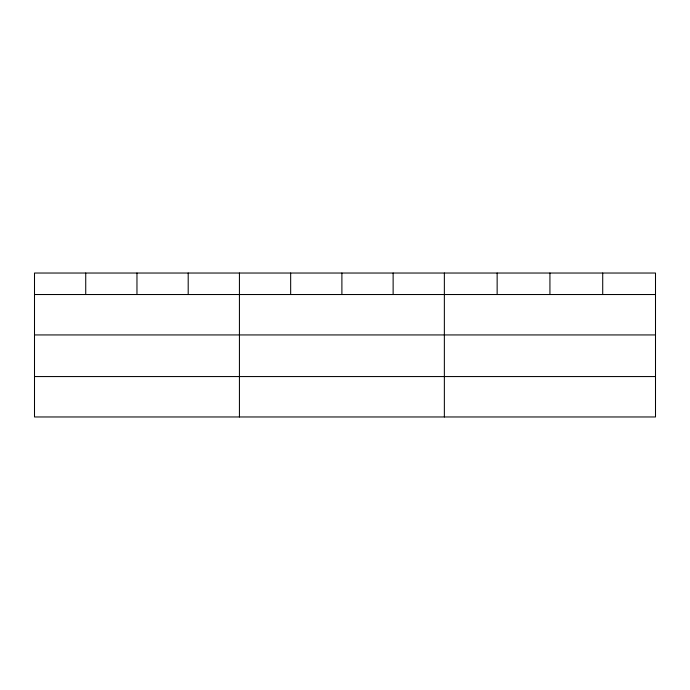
<?xml version="1.0" encoding="UTF-8"?>
<svg xmlns="http://www.w3.org/2000/svg" width="690" height="690" viewBox="0 0 690 690"><rect width="100%" height="100%" fill="white"/><g stroke="black" fill="none" stroke-linecap="round" stroke-linejoin="round"><path stroke-width="1.03" d="M655.5 334.935L655.5 273.033L34.5 273.033L34.5 416.967L655.5 416.967L655.5 334.935L34.5 334.935M34.5 294.527L655.5 294.527M34.5 376.559L655.5 376.559M602.715 273.033L602.715 294.527M549.93 273.033L549.93 294.527M497.145 273.033L497.145 294.527M444.36 273.033L444.36 416.967M393.128 273.033L393.128 294.527M341.895 273.033L341.895 294.527M290.663 273.033L290.663 294.527M239.43 273.033L239.43 416.967M188.197 273.033L188.197 294.527M136.965 273.033L136.965 294.527M85.733 273.033L85.733 294.527"/></g></svg>
